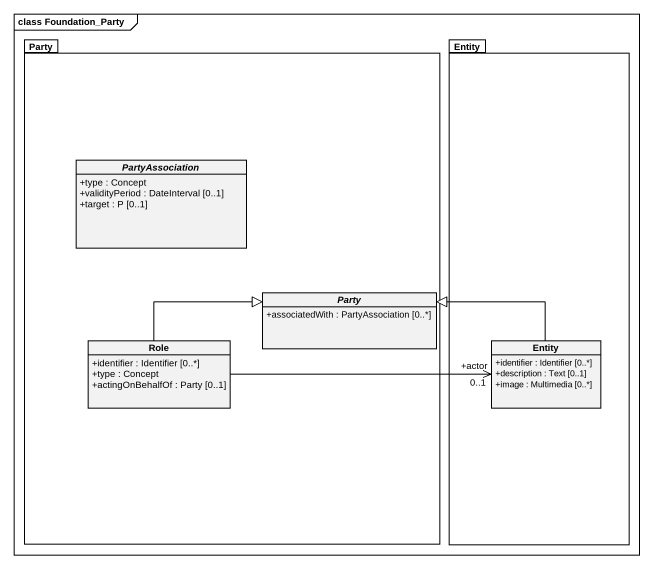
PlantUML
@startuml
mainframe class Foundation_Party
hide circle
hide empty members
skinparam classAttributeIconSize 0
package Party {
  abstract class PartyAssociation {
    +type : Concept
    +validityPeriod : DateInterval [0..1]
    +target : P [0..1]
  }
  abstract class "Party" as Party_2 {
    +associatedWith : PartyAssociation [0..*]
  }
  class Role {
    +identifier : Identifier [0..*]
    +type : Concept
    +actingOnBehalfOf : Party [0..1]
  }
}
package "Entity" as Entity_ {
  class "Entity" as Entity__2 {
    +identifier : Identifier [0..*]
    +description : Text [0..1]
    +image : Multimedia [0..*]
  }
}
Role -right-|> Party_2
Entity__2 -left-|> Party_2
Entity__2 "+actor\n0..1" <-left- Role
@enduml
